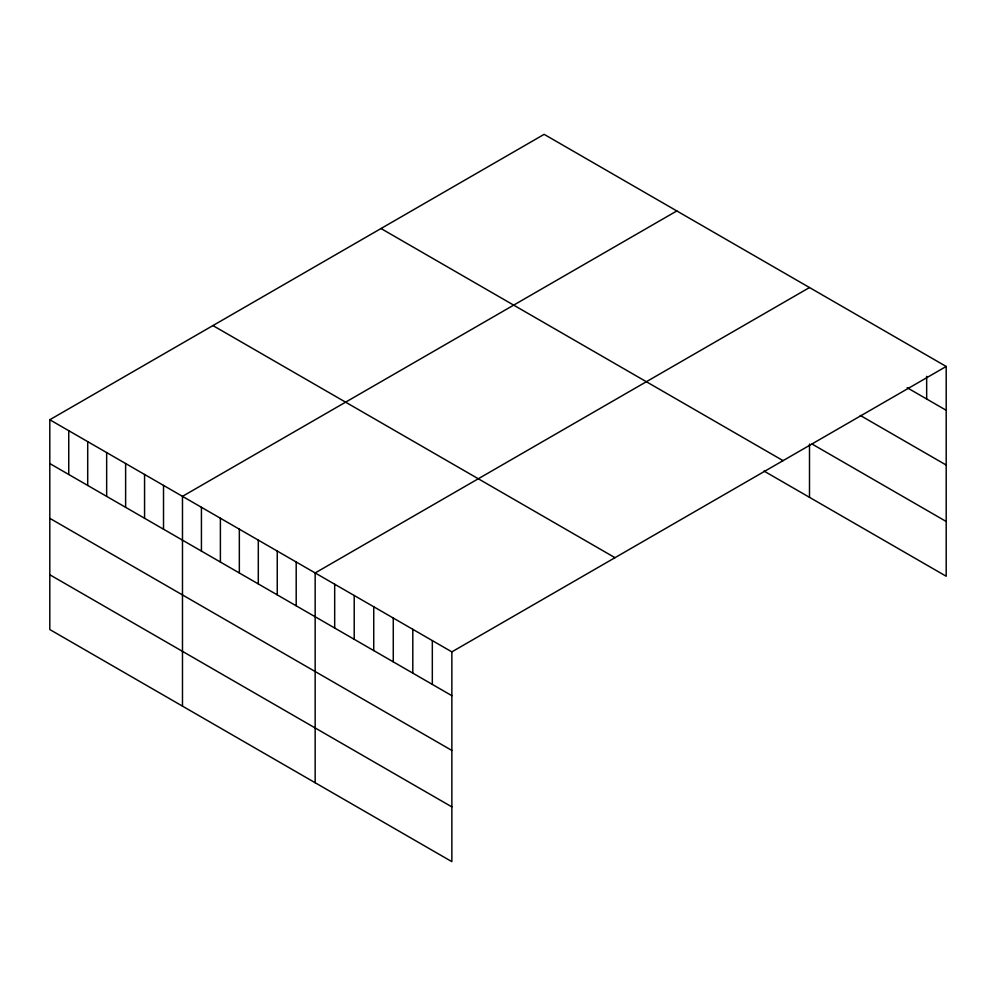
<?xml version="1.0" encoding="UTF-8"?>
<svg xmlns="http://www.w3.org/2000/svg" width="996" height="996" viewBox="0 0 996 996"><rect width="100%" height="100%" fill="white"/><g stroke="black" fill="none" stroke-linecap="round" stroke-linejoin="round"><path stroke-width="1.49" d="M946.2 366.466L451.86 651.87L451.86 861.652L49.8 629.534L49.8 419.752L544.14 134.348L946.2 366.466L946.2 576.248L764.007 471.071M676.819 210.94L182.48 496.344L182.48 706.139M809.499 287.545L315.159 572.949L315.159 782.732M907.144 387.718L946.2 410.277M860.27 415.432L946.2 465.045M812.101 444.054L946.2 521.481M381.007 228.532L783.068 460.65M212.932 325.568L614.993 557.685M49.8 419.752L451.86 651.87M49.8 463.551L451.86 695.681M49.8 518.331L451.86 750.449M49.8 574.754L451.86 806.885M926.666 376.339L926.666 398.998M809.499 444.079L809.499 497.328M432.326 640.602L432.326 684.401M412.805 629.323L412.805 673.134M393.271 618.055L393.271 661.854M373.737 606.776L373.737 650.575M354.215 595.496L354.215 639.308M334.681 584.229L334.681 628.028M296.198 562.005L296.198 605.817M277.249 551.062L277.249 594.873M258.3 540.118L258.3 583.93M239.339 529.175L239.339 572.986M220.39 518.231L220.39 562.043M201.429 507.288L201.429 551.099M163.518 485.413L163.518 529.212M144.569 474.47L144.569 518.269M125.621 463.526L125.621 507.325M106.659 452.582L106.659 496.382M87.71 441.639L87.71 485.438M68.749 430.695L68.749 474.494"/></g></svg>
